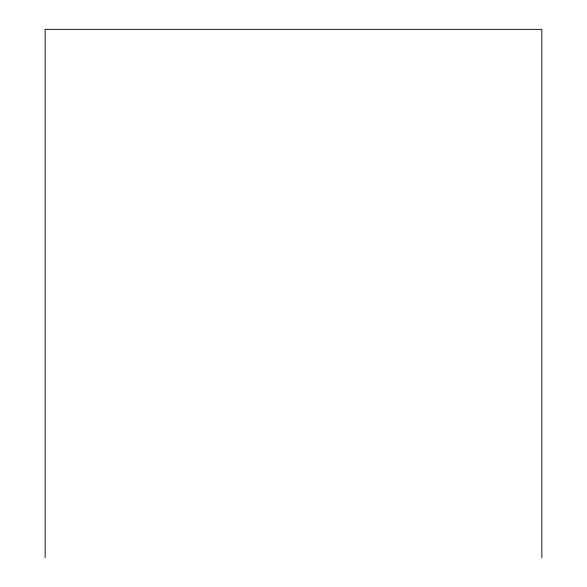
<?xml version="1.0" encoding="UTF-8"?>
<svg xmlns="http://www.w3.org/2000/svg" width="587" height="587" viewBox="0 0 587 587"><rect width="100%" height="100%" fill="white"/><g stroke="black" fill="none" stroke-linecap="round" stroke-linejoin="round"><path stroke-width="0.88" d="M541.845 557.65L541.845 29.35L45.155 29.35L45.155 557.65"/></g></svg>
